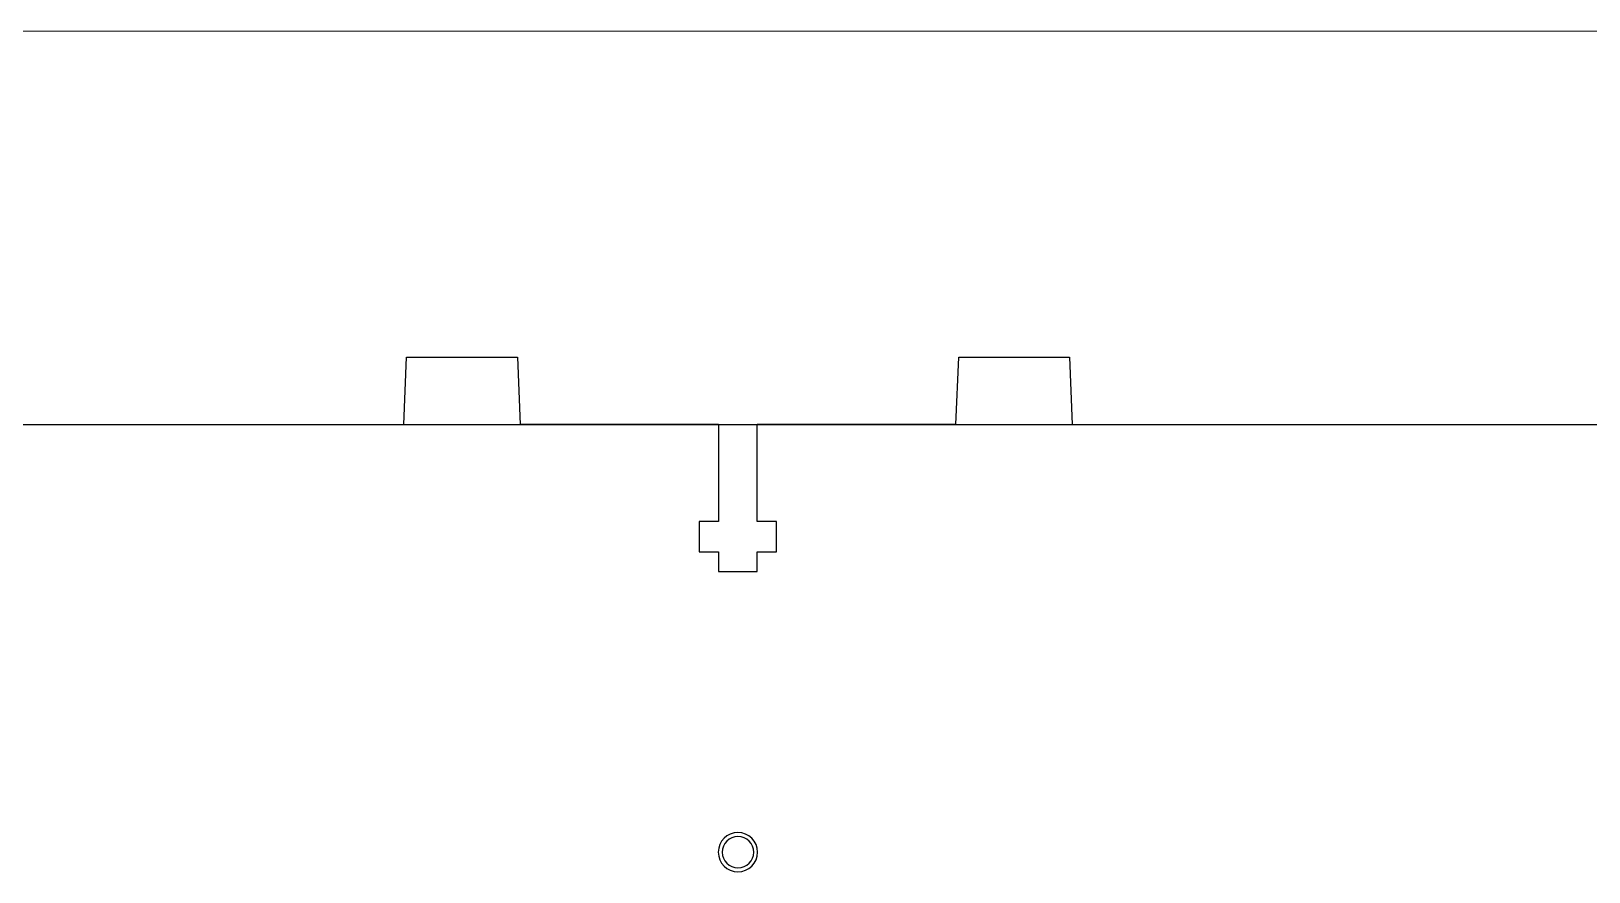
# Model space of a CAD drawing. Header units: millimetres. Extents: x -1949 to 1995, y -1808 to 1842.
# Drawn here: x -281.4 to -168.5, y -669.3 to -608.4 of the extents above; entities that cross this region are included whole.
import ezdxf

# ---------------------------------------------------------------- set-up
doc = ezdxf.new("R2010")
doc.units = ezdxf.units.MM
doc.layers.get('0').update_dxf_attribs({"lineweight": 25, "true_color": 0xffffff})
doc.layers.add('Laser Table', color=2, linetype='Continuous', lineweight=0, true_color=0xffff00)
doc.layers.add('Referance lines', color=2, linetype='Continuous', lineweight=0, true_color=0xffff00)

msp = doc.modelspace()

# ---------------------------------------------------------------- linework, layer by layer
at = {"color": 1, "true_color": 0xff0000}
for p, q in [((-254.38731, -636.8916), (-254.18722, -632.01988)), ((-254.18722, -632.01988), (-246.14981, -632.01988)), ((-246.14981, -632.01988), (-245.94972, -636.8916)), ((-214.37413, -636.8916), (-214.17403, -632.01988)), ((-214.17403, -632.01988), (-206.14509, -632.01988)), ((-206.14509, -632.01988), (-205.945, -636.8916)), ((-313.2835, -636.8916), (-254.38731, -636.8916)), ((-205.945, -636.8916), (-147.04731, -636.8916))]:
    msp.add_line(p, q, dxfattribs=at)
for p, q in [((-807.34637, -636.8916), (21.99572, -636.8916)), ((-231.57272, -636.8916), (-245.94972, -636.8916)), ((-231.57272, -636.8916), (-231.57272, -643.9087)), ((-228.77201, -643.9087), (-228.77201, -636.8916)), ((-214.37413, -636.8916), (-228.77201, -636.8916)), ((-231.57272, -643.9087), (-232.97289, -643.9087)), ((-232.97289, -643.9087), (-232.97289, -646.10898)), ((-227.37254, -643.9087), (-228.77201, -643.9087)), ((-227.37254, -646.10898), (-227.37254, -643.9087)), ((-232.97289, -646.10898), (-231.57272, -646.10898)), ((-231.57272, -646.10898), (-231.57272, -647.55219)), ((-228.77201, -647.55219), (-228.77201, -646.10898)), ((-228.77201, -646.10898), (-227.37254, -646.10898)), ((-231.57272, -647.55219), (-228.77201, -647.55219))]:
    msp.add_line(p, q)
at = {"color": 3, "true_color": 0x00ff00}
for points in [[(-230.17237, -666.45573), (-230.95941, -666.45573), (-231.59724, -667.0939), (-231.59724, -667.8806)], [(-228.7475, -667.8806), (-228.7475, -667.0939), (-229.38497, -666.45573), (-230.17237, -666.45573)], [(-231.59724, -667.8806), (-231.59724, -668.66729), (-230.95941, -669.30512), (-230.17237, -669.30512)], [(-230.17237, -669.30512), (-229.38497, -669.30512), (-228.7475, -668.66729), (-228.7475, -667.8806)]]:
    msp.add_open_spline(points, degree=3, dxfattribs=at)
at = {"color": 6, "true_color": 0xff00ff}
for points in [[(-230.17237, -666.7407), (-230.802, -666.7407), (-231.31226, -667.25124), (-231.31226, -667.8806)], [(-229.03247, -667.8806), (-229.03247, -667.25124), (-229.54245, -666.7407), (-230.17237, -666.7407)], [(-231.31226, -667.8806), (-231.31226, -668.50995), (-230.802, -669.02021), (-230.17237, -669.02021)], [(-230.17237, -669.02021), (-229.54245, -669.02021), (-229.03247, -668.50995), (-229.03247, -667.8806)]]:
    msp.add_open_spline(points, degree=3, dxfattribs=at)
at = {"layer": 'Laser Table', "color": 2, "true_color": 0xffff00}
msp.add_line((-842.67532, -608.3916), (57.32468, -608.3916), dxfattribs=at)
at = {"layer": 'Referance lines', "color": 2, "true_color": 0xffff00}
for p in [(-813.16863, -636.8916), (-245.20498, -636.8916)]:
    msp.add_line(p, (24.8275, -636.8916), dxfattribs=at)
at = {"layer": 'Referance lines'}
msp.add_line((-811.67339, -636.8916), (26.32274, -636.8916), dxfattribs=at)

doc.saveas('drawing.dxf')
